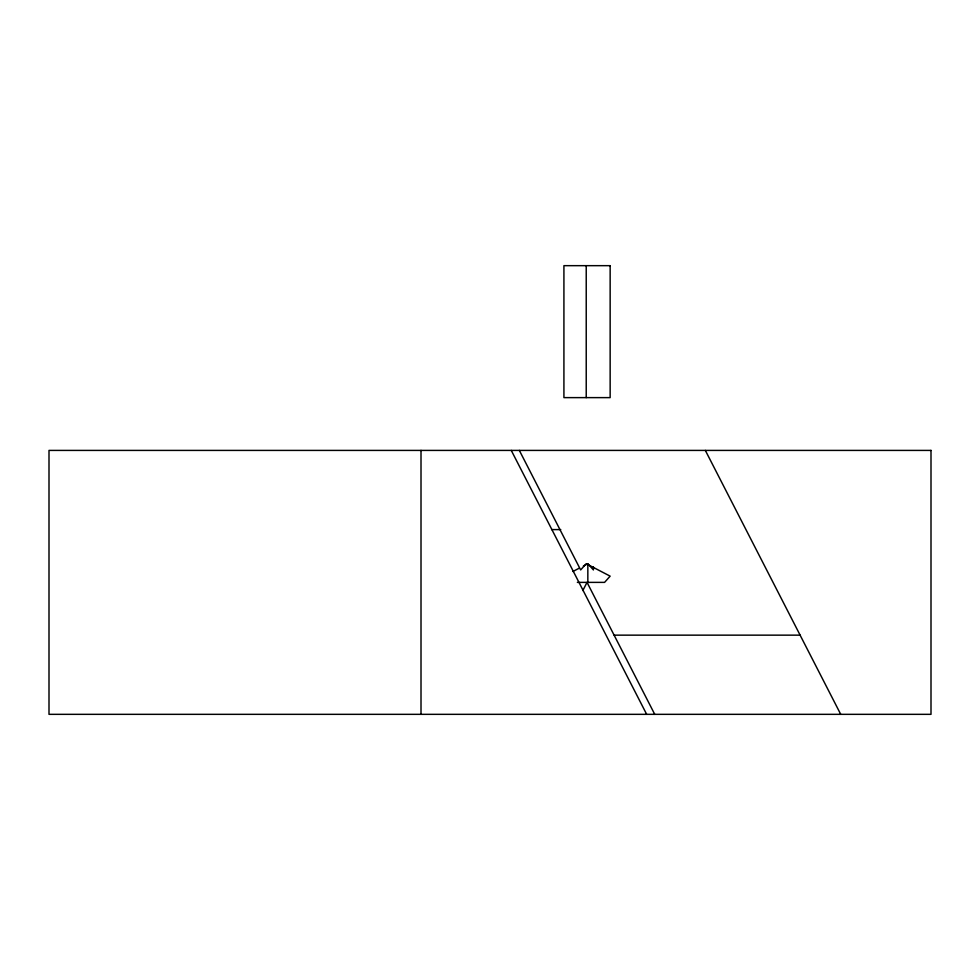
<?xml version="1.0" encoding="UTF-8"?>
<svg xmlns="http://www.w3.org/2000/svg" width="980" height="980" viewBox="0 0 980 980"><rect width="100%" height="100%" fill="white"/><g stroke="black" fill="none" stroke-linecap="round" stroke-linejoin="round"><path stroke-width="1.47" d="M582.843 590.536L587.032 582.377L654.738 714.334M572.896 571.487L578.874 568.376M583.357 566.048L587.841 563.708L587.841 582.377M551.605 529.592L560.756 529.592M577.379 582.377L604.574 582.377L610.148 576.154L586.224 563.708L580.65 569.931L519.339 450.408M614.117 635.15L800.121 635.15M588.184 564.1L593.415 569.931L593.415 566.905M705.343 450.408L840.73 714.334M511.266 450.408L646.665 714.334M586.224 265.666L586.224 397.623M421.008 450.408L421.008 714.334M610.148 265.666L563.917 265.666L563.917 397.623L610.148 397.623L610.148 265.666M931 450.408L49 450.408L49 714.334L931 714.334L931 450.408"/></g></svg>
